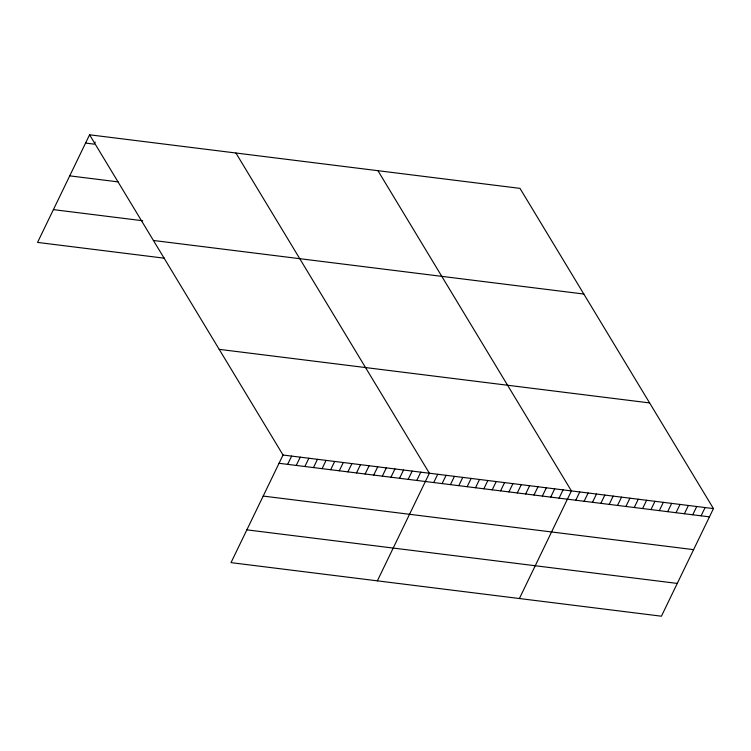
<?xml version="1.0" encoding="UTF-8"?>
<svg xmlns="http://www.w3.org/2000/svg" width="751" height="751" viewBox="0 0 751 751"><rect width="100%" height="100%" fill="white"/><g stroke="black" fill="none" stroke-linecap="round" stroke-linejoin="round"><path stroke-width="1.13" d="M89.576 134.795L283.033 455.022L231.017 562.63L661.424 616.205L713.45 508.587L519.983 188.37L89.576 134.795L37.55 242.413L164.525 258.213M95.18 142.07L94.185 144.145L85.576 143.066M287.642 464.362L291.641 456.092M296.251 465.442L300.25 457.162M304.859 466.512L308.858 458.241M313.467 467.582L317.466 459.312M322.076 468.652L326.075 460.382M330.684 469.722L334.683 461.452M339.292 470.793L343.291 462.522M347.901 471.863L351.9 463.592M356.509 472.933L360.508 464.662M365.117 474.012L369.116 465.733M373.726 475.083L377.725 466.812M382.334 476.153L386.333 467.882M390.942 477.223L394.942 468.953M399.551 478.293L403.55 470.023M408.159 479.363L412.158 471.093M416.767 480.433L420.767 472.163M377.359 580.852L429.375 473.233L235.908 153.007M433.731 482.546L437.73 474.275M442.086 483.588L446.085 475.317M450.44 484.63L454.439 476.359M458.795 485.672L462.794 477.392M467.15 486.704L471.149 478.434M475.505 487.746L479.504 479.476M483.86 488.788L487.859 480.518M492.215 489.83L496.214 481.551M500.57 490.863L504.569 482.593M508.925 491.905L512.924 483.635M517.279 492.947L521.278 484.677M525.644 493.989L529.633 485.719M533.999 495.022L537.998 486.751M542.353 496.064L546.352 487.793M550.708 497.106L554.707 488.835M559.063 498.148L563.062 489.877M519.392 598.528L571.417 490.91L377.95 170.693M575.773 500.222L579.772 491.952M584.128 501.264L588.127 492.994M592.483 502.306L596.482 494.036M600.838 503.348L604.837 495.069M609.192 504.381L613.192 496.111M617.547 505.423L621.546 497.153M625.902 506.465L629.901 498.195M634.257 507.507L638.256 499.237M642.612 508.54L646.611 500.269M650.967 509.582L654.966 501.311M659.322 510.624L663.321 502.353M667.677 511.666L671.676 503.395M676.031 512.698L680.03 504.428M684.386 513.74L688.385 505.47M692.741 514.782L696.74 506.512M701.096 515.824L705.095 507.554M69.721 175.856L118.151 181.883M53.396 209.623L142.709 220.747M153.411 240.47L583.827 294.035M219.189 349.346L649.606 402.921M283.033 455.022L713.45 508.587M279.034 463.292L709.451 516.866M263.188 496.073L693.605 549.648M246.863 529.849L677.28 583.424"/></g></svg>
